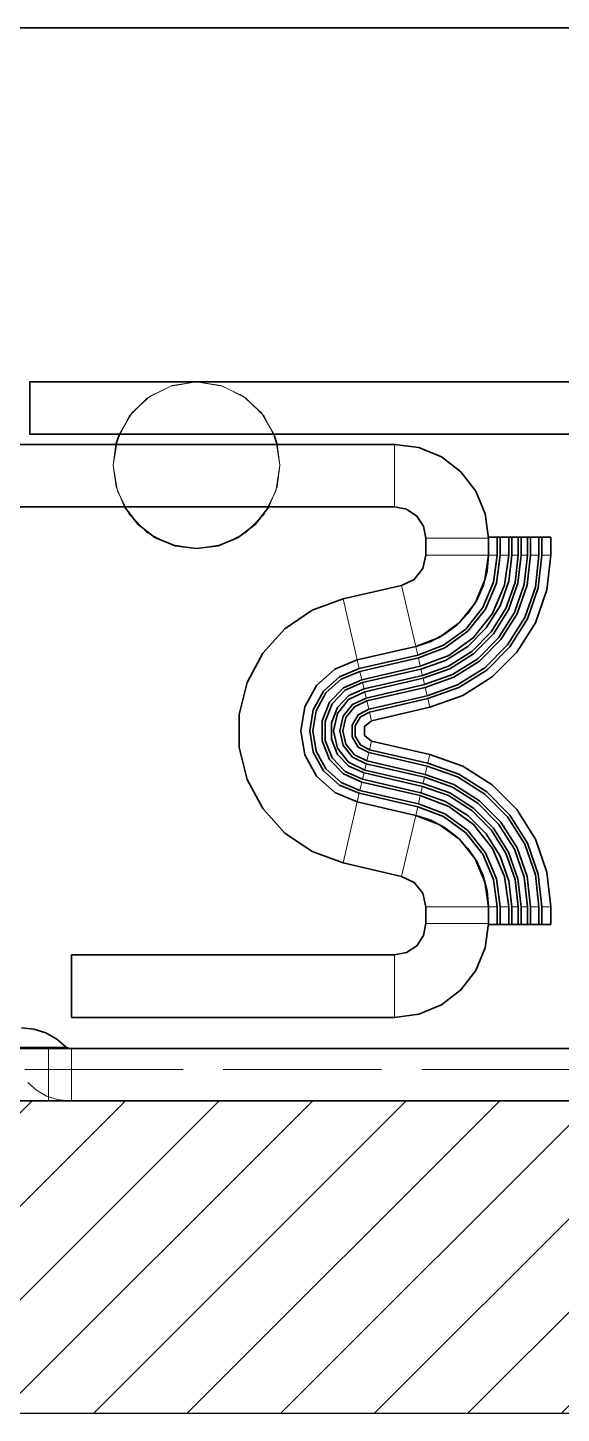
# Model space of a CAD drawing. Extents: x -442948 to -439736, y 420528 to 424220.
# Drawn here: x -441662.3 to -441636.7, y 423918.6 to 423985.1 of the extents above; entities that cross this region are included whole.
import ezdxf

# ---------------------------------------------------------------- set-up
doc = ezdxf.new("R2010")
doc.units = 0
doc.linetypes.add('DASHED2', pattern=[9.525, 6.35, -3.175])
for name, color, linetype, lineweight in [('GIZLI', 8, 'DASHED2', 18), ('GORUNEN', 7, 'Continuous', 35), ('TEGET', 8, 'Continuous', 18)]:
    doc.layers.add(name, color=color, linetype=linetype, lineweight=lineweight)

msp = doc.modelspace()

# ---------------------------------------------------------------- hatches: boundary and pattern name
at = {"true_color": 0xf8f6b0}
h = msp.add_hatch(dxfattribs=at)
h.set_pattern_fill('ANSI31', color=51)
h.set_pattern_definition([(45, (-44.038, 3415.665), (-2.24506403, 2.24506403), [])])
h.paths.add_polyline_path([(-441900.211, 423933.616), (-441900.211, 423918.616), (-441480.201, 423918.616), (-441480.201, 423933.616)])

# ---------------------------------------------------------------- linework, layer by layer
at = {"color": 51, "true_color": 0xf8f6b0}
for p, q in [((-441480.201, 423933.616), (-441900.211, 423933.616)), ((-441900.211, 423918.616), (-441480.201, 423918.616))]:
    msp.add_line(p, q, dxfattribs=at)
at = {"layer": 'GIZLI', "color": 6}
for points in [[(-441765.196, 423985.116), (-441615.215, 423985.116)], [(-441644.706, 423965.116), (-441686.806, 423965.116)], [(-441658.079, 423965.116), (-441658.206, 423964.116)], [(-441650.206, 423964.116), (-441650.333, 423965.116)], [(-441640.206, 423960.616), (-441640.359, 423961.781), (-441640.809, 423962.866), (-441641.524, 423963.798), (-441642.456, 423964.513), (-441643.541, 423964.963), (-441644.706, 423965.116)], [(-441644.706, 423962.116), (-441644.706, 423965.116)], [(-441658.206, 423964.116), (-441658.01, 423962.88), (-441657.442, 423961.765), (-441656.557, 423960.88), (-441655.442, 423960.312), (-441654.206, 423960.116), (-441652.97, 423960.312), (-441651.855, 423960.88), (-441650.97, 423961.765), (-441650.401, 423962.88), (-441650.206, 423964.116)], [(-441658.206, 423964.116), (-441658.069, 423963.081), (-441657.67, 423962.116)], [(-441650.742, 423962.116), (-441650.342, 423963.081), (-441650.206, 423964.116)], [(-441644.706, 423962.116), (-441686.806, 423962.116)], [(-441643.206, 423960.616), (-441643.32, 423961.19), (-441643.645, 423961.677), (-441644.132, 423962.002), (-441644.706, 423962.116)], [(-441643.206, 423960.616), (-441643.206, 423959.809)], [(-441640.206, 423960.616), (-441643.206, 423960.616)], [(-441640.206, 423960.659), (-441640.206, 423959.809)], [(-441640.206, 423960.659), (-441637.206, 423960.659)], [(-441640.206, 423960.616), (-441640.206, 423959.809)], [(-441639.777, 423960.659), (-441639.777, 423959.809)], [(-441639.227, 423960.659), (-441639.227, 423959.809)], [(-441638.776, 423960.659), (-441638.776, 423959.809)], [(-441638.326, 423960.659), (-441638.326, 423959.809)], [(-441637.776, 423960.659), (-441637.776, 423959.809)], [(-441644.368, 423958.347), (-441643.768, 423958.638), (-441643.354, 423959.159), (-441643.206, 423959.809)], [(-441643.692, 423955.424), (-441642.564, 423955.851), (-441641.59, 423956.562), (-441640.84, 423957.505), (-441640.367, 423958.614), (-441640.206, 423959.809)], [(-441643.691, 423955.425), (-441642.564, 423955.851), (-441641.59, 423956.562), (-441640.84, 423957.505), (-441640.367, 423958.614), (-441640.206, 423959.809)], [(-441643.595, 423955.007), (-441642.36, 423955.474), (-441641.294, 423956.252), (-441640.472, 423957.286), (-441639.954, 423958.5), (-441639.777, 423959.809)], [(-441643.471, 423954.471), (-441642.098, 423954.99), (-441640.913, 423955.855), (-441639.999, 423957.004), (-441639.424, 423958.354), (-441639.227, 423959.809)], [(-441643.369, 423954.032), (-441642.12, 423954.473), (-441641, 423955.18), (-441640.065, 423956.119), (-441639.361, 423957.241), (-441638.924, 423958.492), (-441638.776, 423959.809)], [(-441643.268, 423953.593), (-441641.924, 423954.067), (-441640.718, 423954.828), (-441639.712, 423955.838), (-441638.955, 423957.046), (-441638.485, 423958.392), (-441638.326, 423959.809)], [(-441643.206, 423959.809), (-441640.206, 423959.809)], [(-441643.144, 423953.057), (-441641.684, 423953.572), (-441640.374, 423954.399), (-441639.281, 423955.496), (-441638.459, 423956.808), (-441637.949, 423958.27), (-441637.776, 423959.809)], [(-441647.171, 423957.699), (-441644.368, 423958.347)], [(-441643.692, 423955.425), (-441644.368, 423958.347)], [(-441647.171, 423957.699), (-441648.659, 423957.157), (-441649.971, 423956.271), (-441651.031, 423955.093), (-441651.774, 423953.695), (-441652.157, 423952.158), (-441652.157, 423950.574), (-441651.774, 423949.037), (-441651.031, 423947.639), (-441649.971, 423946.462), (-441648.659, 423945.576), (-441647.171, 423945.033)], [(-441646.495, 423954.776), (-441647.171, 423957.699)], [(-441646.495, 423954.776), (-441643.692, 423955.425)], [(-441643.692, 423955.424), (-441646.495, 423954.776)], [(-441643.595, 423955.007), (-441646.398, 423954.359)], [(-441646.495, 423954.776), (-441647.574, 423954.326), (-441648.445, 423953.544), (-441649.01, 423952.52), (-441649.206, 423951.366), (-441649.01, 423950.213), (-441648.445, 423949.188), (-441647.574, 423948.407), (-441646.495, 423947.956)], [(-441646.495, 423954.776), (-441647.574, 423954.326), (-441648.445, 423953.544), (-441649.01, 423952.52), (-441649.206, 423951.366), (-441649.01, 423950.213), (-441648.445, 423949.188), (-441647.574, 423948.407), (-441646.495, 423947.956)], [(-441646.495, 423954.776), (-441647.574, 423954.326), (-441648.445, 423953.544), (-441649.01, 423952.52), (-441649.206, 423951.366), (-441649.01, 423950.213), (-441648.445, 423949.188), (-441647.574, 423948.407), (-441646.495, 423947.956)], [(-441646.398, 423954.359), (-441647.346, 423953.963), (-441648.11, 423953.278), (-441648.606, 423952.378), (-441648.777, 423951.366), (-441648.606, 423950.354), (-441648.11, 423949.455), (-441647.346, 423948.769), (-441646.398, 423948.374)], [(-441643.471, 423954.471), (-441646.274, 423953.823)], [(-441646.274, 423953.823), (-441647.153, 423953.431), (-441647.821, 423952.739), (-441648.181, 423951.847), (-441648.181, 423950.885), (-441647.821, 423949.993), (-441647.153, 423949.301), (-441646.274, 423948.91)], [(-441643.369, 423954.032), (-441646.172, 423953.384)], [(-441643.268, 423953.593), (-441646.071, 423952.945)], [(-441646.172, 423953.384), (-441646.894, 423953.062), (-441647.443, 423952.494), (-441647.738, 423951.761), (-441647.738, 423950.971), (-441647.443, 423950.239), (-441646.894, 423949.67), (-441646.172, 423949.349)], [(-441646.071, 423952.945), (-441646.718, 423952.631), (-441647.166, 423952.068), (-441647.326, 423951.366), (-441647.166, 423950.665), (-441646.718, 423950.101), (-441646.071, 423949.788)], [(-441643.144, 423953.057), (-441645.947, 423952.409)], [(-441645.947, 423952.409), (-441646.446, 423952.138), (-441646.737, 423951.65), (-441646.737, 423951.082), (-441646.446, 423950.594), (-441645.947, 423950.324)], [(-441645.947, 423950.324), (-441643.144, 423949.675)], [(-441646.071, 423949.788), (-441643.268, 423949.139)], [(-441637.776, 423942.924), (-441637.949, 423944.462), (-441638.459, 423945.924), (-441639.281, 423947.236), (-441640.374, 423948.333), (-441641.684, 423949.16), (-441643.144, 423949.675)], [(-441646.274, 423948.91), (-441643.471, 423948.261)], [(-441646.172, 423949.349), (-441643.369, 423948.7)], [(-441638.326, 423942.924), (-441638.485, 423944.34), (-441638.955, 423945.686), (-441639.712, 423946.894), (-441640.718, 423947.904), (-441641.924, 423948.665), (-441643.268, 423949.139)], [(-441646.398, 423948.374), (-441643.595, 423947.725)], [(-441639.227, 423942.924), (-441639.424, 423944.378), (-441639.999, 423945.728), (-441640.913, 423946.877), (-441642.098, 423947.742), (-441643.471, 423948.261)], [(-441638.776, 423942.924), (-441638.924, 423944.24), (-441639.361, 423945.491), (-441640.065, 423946.614), (-441641, 423947.552), (-441642.12, 423948.259), (-441643.369, 423948.7)], [(-441646.495, 423947.956), (-441647.171, 423945.033)], [(-441643.692, 423947.308), (-441646.495, 423947.956)], [(-441646.495, 423947.956), (-441646.495, 423947.956)], [(-441646.495, 423947.956), (-441643.692, 423947.308)], [(-441639.777, 423942.924), (-441639.954, 423944.232), (-441640.472, 423945.446), (-441641.294, 423946.48), (-441642.36, 423947.258), (-441643.595, 423947.725)], [(-441644.368, 423944.385), (-441643.692, 423947.308)], [(-441640.206, 423942.924), (-441640.367, 423944.118), (-441640.84, 423945.227), (-441641.59, 423946.171), (-441642.564, 423946.881), (-441643.692, 423947.308)], [(-441640.206, 423942.924), (-441640.367, 423944.118), (-441640.84, 423945.227), (-441641.59, 423946.171), (-441642.564, 423946.881), (-441643.692, 423947.308)], [(-441644.368, 423944.385), (-441647.171, 423945.033)], [(-441643.206, 423942.924), (-441643.354, 423943.573), (-441643.768, 423944.094), (-441644.368, 423944.385)], [(-441643.206, 423942.924), (-441643.206, 423942.116)], [(-441640.206, 423942.924), (-441643.206, 423942.924)], [(-441640.206, 423942.924), (-441640.206, 423942.116)], [(-441640.206, 423942.924), (-441640.206, 423942.116)], [(-441640.206, 423942.924), (-441640.206, 423942.074)], [(-441639.777, 423942.924), (-441639.777, 423942.074)], [(-441639.227, 423942.924), (-441639.227, 423942.074)], [(-441638.776, 423942.924), (-441638.776, 423942.074)], [(-441638.326, 423942.924), (-441638.326, 423942.074)], [(-441637.776, 423942.924), (-441637.776, 423942.074)], [(-441644.706, 423940.616), (-441644.132, 423940.73), (-441643.645, 423941.055), (-441643.32, 423941.542), (-441643.206, 423942.116)], [(-441644.706, 423937.616), (-441643.541, 423937.769), (-441642.456, 423938.219), (-441641.524, 423938.934), (-441640.809, 423939.866), (-441640.359, 423940.951), (-441640.206, 423942.116)], [(-441643.206, 423942.116), (-441640.206, 423942.116)], [(-441640.206, 423942.074), (-441637.206, 423942.074)], [(-441660.206, 423937.616), (-441660.206, 423940.616)], [(-441644.706, 423940.616), (-441660.206, 423940.616)], [(-441644.706, 423940.616), (-441644.706, 423937.616)], [(-441660.206, 423937.616), (-441644.706, 423937.616)], [(-441597.706, 423935.116), (-441782.706, 423935.116)]]:
    msp.add_lwpolyline(points, dxfattribs=at)
at = {"layer": 'GIZLI'}
for points in [[(-441662.206, 423965.616), (-441662.206, 423968.116)], [(-441650.206, 423964.116), (-441650.401, 423965.352), (-441650.97, 423966.467), (-441651.855, 423967.352), (-441652.97, 423967.92), (-441654.206, 423968.116), (-441655.442, 423967.92), (-441656.557, 423967.352), (-441657.442, 423966.467), (-441658.01, 423965.352), (-441658.206, 423964.116)], [(-441650.498, 423965.616), (-441651.098, 423966.634), (-441651.97, 423967.433), (-441653.037, 423967.941), (-441654.206, 423968.116), (-441655.375, 423967.941), (-441656.442, 423967.433), (-441657.313, 423966.634), (-441657.914, 423965.616)], [(-441660.472, 423936.181), (-441660.529, 423936.181), (-441660.695, 423936.181), (-441661.334, 423936.181), (-441662.312, 423936.181), (-441663.512, 423936.181)], [(-441660.472, 423936.181), (-441660.459, 423936.167), (-441660.406, 423936.133), (-441660.325, 423936.116)], [(-441720.206, 423936.116), (-441719.454, 423936.116), (-441717.235, 423936.116), (-441713.661, 423936.116), (-441708.91, 423936.116), (-441703.222, 423936.116), (-441696.881, 423936.116), (-441690.206, 423936.116), (-441683.53, 423936.116), (-441677.189, 423936.116), (-441671.501, 423936.116), (-441666.751, 423936.116), (-441663.177, 423936.116), (-441660.958, 423936.116), (-441660.206, 423936.116)], [(-441685.306, 423936.116), (-441680.43, 423936.116), (-441675.744, 423936.116), (-441673.528, 423936.116), (-441671.426, 423936.116), (-441669.458, 423936.116), (-441667.642, 423936.116), (-441665.996, 423936.116), (-441664.536, 423936.116), (-441663.276, 423936.116), (-441662.228, 423936.116), (-441661.402, 423936.116), (-441660.806, 423936.116), (-441660.446, 423936.116), (-441660.325, 423936.116)], [(-441661.306, 423936.116), (-441670.206, 423936.116)], [(-441660.325, 423936.116), (-441660.493, 423936.116), (-441660.982, 423936.116), (-441661.75, 423936.116), (-441662.729, 423936.116), (-441664.975, 423936.116), (-441666.048, 423936.116), (-441666.962, 423936.116)], [(-441660.206, 423936.116), (-441660.211, 423936.116), (-441660.228, 423936.116), (-441660.257, 423936.116), (-441660.296, 423936.116), (-441660.347, 423936.116), (-441660.409, 423936.116), (-441660.482, 423936.116), (-441660.566, 423936.116), (-441660.662, 423936.116), (-441660.769, 423936.116), (-441660.887, 423936.116), (-441661.015, 423936.116), (-441661.155, 423936.116), (-441661.306, 423936.116)], [(-441661.306, 423933.616), (-441661.306, 423936.116)], [(-441660.206, 423936.116), (-441660.206, 423933.616)], [(-441748.174, 423935.116), (-441632.237, 423935.116)], [(-441660.325, 423933.616), (-441660.879, 423933.674), (-441661.41, 423933.843), (-441661.894, 423934.118), (-441662.311, 423934.487)], [(-441660.325, 423933.616), (-441660.879, 423933.674), (-441661.41, 423933.843), (-441661.894, 423934.118), (-441662.311, 423934.487)], [(-441720.206, 423933.616), (-441719.454, 423933.616), (-441717.235, 423933.616), (-441713.661, 423933.616), (-441708.91, 423933.616), (-441703.222, 423933.616), (-441696.881, 423933.616), (-441690.206, 423933.616), (-441683.53, 423933.616), (-441677.189, 423933.616), (-441671.501, 423933.616), (-441666.751, 423933.616), (-441663.177, 423933.616), (-441660.958, 423933.616), (-441660.206, 423933.616)], [(-441685.306, 423933.616), (-441680.43, 423933.616), (-441675.744, 423933.616), (-441673.528, 423933.616), (-441671.426, 423933.616), (-441669.458, 423933.616), (-441667.642, 423933.616), (-441665.996, 423933.616), (-441664.536, 423933.616), (-441663.276, 423933.616), (-441662.228, 423933.616), (-441661.402, 423933.616), (-441660.806, 423933.616), (-441660.446, 423933.616), (-441660.325, 423933.616)], [(-441661.306, 423933.616), (-441670.206, 423933.616)], [(-441660.325, 423933.616), (-441660.493, 423933.616), (-441660.982, 423933.616), (-441661.75, 423933.616), (-441662.729, 423933.616), (-441664.975, 423933.616), (-441666.048, 423933.616), (-441666.962, 423933.616)], [(-441660.206, 423933.616), (-441660.211, 423933.616), (-441660.228, 423933.616), (-441660.257, 423933.616), (-441660.296, 423933.616), (-441660.347, 423933.616), (-441660.409, 423933.616), (-441660.482, 423933.616), (-441660.566, 423933.616), (-441660.662, 423933.616), (-441660.769, 423933.616), (-441660.887, 423933.616), (-441661.015, 423933.616), (-441661.155, 423933.616), (-441661.306, 423933.616)]]:
    msp.add_lwpolyline(points, dxfattribs=at)
at = {"layer": 'GIZLI', "color": 3}
for points in [[(-441636.206, 423968.116), (-441662.206, 423968.116)], [(-441636.206, 423965.616), (-441662.206, 423965.616)], [(-441744.206, 423936.116), (-441636.206, 423936.116)], [(-441744.206, 423933.616), (-441636.206, 423933.616)]]:
    msp.add_lwpolyline(points, dxfattribs=at)
at = {"layer": 'GORUNEN', "color": 6}
for points in [[(-441765.196, 423985.116), (-441615.215, 423985.116)], [(-441644.706, 423965.116), (-441686.806, 423965.116)], [(-441640.206, 423960.616), (-441640.359, 423961.781), (-441640.809, 423962.866), (-441641.524, 423963.798), (-441642.456, 423964.513), (-441643.541, 423964.963), (-441644.706, 423965.116)], [(-441644.706, 423962.116), (-441686.806, 423962.116)], [(-441657.67, 423962.116), (-441657.034, 423961.288), (-441656.206, 423960.652), (-441655.241, 423960.252), (-441654.206, 423960.116), (-441653.17, 423960.252), (-441652.206, 423960.652), (-441651.377, 423961.288), (-441650.742, 423962.116)], [(-441643.206, 423960.616), (-441643.32, 423961.19), (-441643.645, 423961.677), (-441644.132, 423962.002), (-441644.706, 423962.116)], [(-441643.206, 423960.616), (-441643.206, 423959.809)], [(-441640.206, 423960.659), (-441640.206, 423959.809)], [(-441640.206, 423960.659), (-441639.777, 423960.659)], [(-441640.206, 423960.616), (-441640.206, 423959.809)], [(-441639.777, 423960.659), (-441639.777, 423959.809)], [(-441639.777, 423960.659), (-441639.636, 423960.659)], [(-441639.636, 423960.659), (-441639.227, 423960.659)], [(-441639.636, 423960.659), (-441639.636, 423959.809)], [(-441639.227, 423960.659), (-441639.227, 423959.809)], [(-441639.227, 423960.659), (-441639.086, 423960.659)], [(-441639.086, 423960.659), (-441638.776, 423960.659)], [(-441639.086, 423960.659), (-441639.086, 423959.809)], [(-441638.776, 423960.659), (-441638.776, 423959.809)], [(-441638.776, 423960.659), (-441638.635, 423960.659)], [(-441638.635, 423960.659), (-441638.326, 423960.659)], [(-441638.635, 423960.659), (-441638.635, 423959.809)], [(-441638.326, 423960.659), (-441638.326, 423959.809)], [(-441638.326, 423960.659), (-441638.184, 423960.659)], [(-441638.184, 423960.659), (-441637.776, 423960.659)], [(-441638.184, 423960.659), (-441638.184, 423959.809)], [(-441637.776, 423960.659), (-441637.776, 423959.809)], [(-441637.776, 423960.659), (-441637.634, 423960.659)], [(-441637.634, 423960.659), (-441637.206, 423960.659)], [(-441637.634, 423960.659), (-441637.634, 423959.809)], [(-441637.206, 423960.659), (-441637.206, 423959.809)], [(-441644.368, 423958.347), (-441643.768, 423958.638), (-441643.354, 423959.159), (-441643.206, 423959.809)], [(-441643.692, 423955.424), (-441642.564, 423955.851), (-441641.59, 423956.562), (-441640.84, 423957.505), (-441640.367, 423958.614), (-441640.206, 423959.809)], [(-441640.206, 423959.809), (-441640.269, 423959.057), (-441640.457, 423958.326), (-441640.765, 423957.636), (-441641.183, 423957.008), (-441641.701, 423956.459), (-441642.303, 423956.004), (-441642.973, 423955.656), (-441643.691, 423955.425)], [(-441643.595, 423955.007), (-441642.36, 423955.474), (-441641.294, 423956.252), (-441640.472, 423957.286), (-441639.954, 423958.5), (-441639.777, 423959.809)], [(-441639.636, 423959.809), (-441639.818, 423958.463), (-441640.35, 423957.213), (-441641.196, 423956.15), (-441642.293, 423955.35), (-441643.563, 423954.869)], [(-441643.471, 423954.471), (-441642.098, 423954.99), (-441640.913, 423955.855), (-441639.999, 423957.004), (-441639.424, 423958.354), (-441639.227, 423959.809)], [(-441639.086, 423959.809), (-441639.226, 423958.561), (-441639.64, 423957.375), (-441640.307, 423956.311), (-441641.193, 423955.422), (-441642.255, 423954.751), (-441643.439, 423954.333)], [(-441643.369, 423954.032), (-441642.12, 423954.473), (-441641, 423955.18), (-441640.065, 423956.119), (-441639.361, 423957.241), (-441638.924, 423958.492), (-441638.776, 423959.809)], [(-441638.635, 423959.809), (-441638.787, 423958.461), (-441639.234, 423957.18), (-441639.954, 423956.031), (-441640.911, 423955.07), (-441642.058, 423954.346), (-441643.338, 423953.894)], [(-441643.268, 423953.593), (-441641.924, 423954.067), (-441640.718, 423954.828), (-441639.712, 423955.838), (-441638.955, 423957.046), (-441638.485, 423958.392), (-441638.326, 423959.809)], [(-441638.184, 423959.809), (-441638.347, 423958.361), (-441638.827, 423956.985), (-441639.601, 423955.75), (-441640.63, 423954.718), (-441641.862, 423953.94), (-441643.236, 423953.455)], [(-441643.144, 423953.057), (-441641.684, 423953.572), (-441640.374, 423954.399), (-441639.281, 423955.496), (-441638.459, 423956.808), (-441637.949, 423958.27), (-441637.776, 423959.809)], [(-441637.634, 423959.809), (-441637.811, 423958.239), (-441638.332, 423956.747), (-441639.171, 423955.408), (-441640.286, 423954.289), (-441641.622, 423953.445), (-441643.112, 423952.919)], [(-441637.206, 423959.809), (-441637.393, 423958.143), (-441637.945, 423956.561), (-441638.835, 423955.141), (-441640.018, 423953.954), (-441641.435, 423953.059), (-441643.015, 423952.502)], [(-441647.171, 423957.699), (-441644.368, 423958.347)], [(-441647.171, 423957.699), (-441648.659, 423957.157), (-441649.971, 423956.271), (-441651.031, 423955.093), (-441651.774, 423953.695), (-441652.157, 423952.158), (-441652.157, 423950.574), (-441651.774, 423949.037), (-441651.031, 423947.639), (-441649.971, 423946.462), (-441648.659, 423945.576), (-441647.171, 423945.033)], [(-441643.691, 423955.425), (-441646.495, 423954.776)], [(-441643.692, 423955.424), (-441646.495, 423954.776)], [(-441643.595, 423955.007), (-441646.398, 423954.359)], [(-441643.563, 423954.869), (-441646.366, 423954.221)], [(-441646.495, 423954.776), (-441647.574, 423954.325), (-441648.445, 423953.544), (-441649.01, 423952.52), (-441649.206, 423951.366), (-441649.01, 423950.213), (-441648.445, 423949.188), (-441647.574, 423948.407), (-441646.495, 423947.956)], [(-441646.398, 423954.359), (-441647.346, 423953.963), (-441648.11, 423953.278), (-441648.606, 423952.378), (-441648.777, 423951.366), (-441648.606, 423950.354), (-441648.11, 423949.455), (-441647.346, 423948.769), (-441646.398, 423948.374)], [(-441646.366, 423954.221), (-441647.27, 423953.844), (-441647.999, 423953.19), (-441648.472, 423952.332), (-441648.636, 423951.366), (-441648.472, 423950.4), (-441647.999, 423949.543), (-441647.27, 423948.889), (-441646.366, 423948.511)], [(-441643.471, 423954.471), (-441646.274, 423953.823)], [(-441643.439, 423954.333), (-441646.242, 423953.685)], [(-441646.274, 423953.823), (-441647.153, 423953.431), (-441647.821, 423952.739), (-441648.181, 423951.847), (-441648.181, 423950.885), (-441647.821, 423949.993), (-441647.153, 423949.301), (-441646.274, 423948.91)], [(-441646.242, 423953.685), (-441647.071, 423953.315), (-441647.702, 423952.662), (-441648.042, 423951.82), (-441648.042, 423950.912), (-441647.702, 423950.07), (-441647.071, 423949.417), (-441646.242, 423949.047)], [(-441643.369, 423954.032), (-441646.172, 423953.384)], [(-441643.338, 423953.894), (-441646.141, 423953.246)], [(-441643.268, 423953.593), (-441646.071, 423952.945)], [(-441646.172, 423953.384), (-441646.894, 423953.062), (-441647.443, 423952.494), (-441647.738, 423951.761), (-441647.738, 423950.971), (-441647.443, 423950.239), (-441646.894, 423949.67), (-441646.172, 423949.349)], [(-441646.141, 423953.246), (-441646.912, 423952.872), (-441647.445, 423952.202), (-441647.635, 423951.366), (-441647.445, 423950.531), (-441646.912, 423949.86), (-441646.141, 423949.486)], [(-441646.071, 423952.945), (-441646.718, 423952.631), (-441647.166, 423952.068), (-441647.326, 423951.366), (-441647.166, 423950.665), (-441646.718, 423950.101), (-441646.071, 423949.788)], [(-441646.039, 423952.807), (-441646.63, 423952.52), (-441647.039, 423952.006), (-441647.184, 423951.366), (-441647.039, 423950.726), (-441646.63, 423950.212), (-441646.039, 423949.926)], [(-441643.236, 423953.455), (-441646.039, 423952.807)], [(-441643.144, 423953.057), (-441645.947, 423952.409)], [(-441643.112, 423952.919), (-441645.915, 423952.271)], [(-441645.947, 423952.409), (-441646.446, 423952.138), (-441646.737, 423951.65), (-441646.737, 423951.082), (-441646.446, 423950.594), (-441645.947, 423950.324)], [(-441645.915, 423952.271), (-441646.349, 423952.036), (-441646.601, 423951.613), (-441646.601, 423951.12), (-441646.349, 423950.696), (-441645.915, 423950.462)], [(-441643.015, 423952.502), (-441645.818, 423951.853)], [(-441645.818, 423951.853), (-441646.156, 423951.583), (-441646.156, 423951.15), (-441645.818, 423950.879)], [(-441645.818, 423950.879), (-441643.015, 423950.231)], [(-441645.947, 423950.324), (-441643.144, 423949.675)], [(-441645.915, 423950.462), (-441643.112, 423949.813)], [(-441643.015, 423950.231), (-441641.435, 423949.673), (-441640.018, 423948.778), (-441638.835, 423947.591), (-441637.945, 423946.171), (-441637.393, 423944.589), (-441637.206, 423942.924)], [(-441646.141, 423949.486), (-441643.338, 423948.838)], [(-441646.071, 423949.788), (-441643.268, 423949.139)], [(-441646.039, 423949.926), (-441643.236, 423949.277)], [(-441637.776, 423942.924), (-441637.949, 423944.462), (-441638.459, 423945.924), (-441639.281, 423947.236), (-441640.374, 423948.333), (-441641.684, 423949.16), (-441643.144, 423949.675)], [(-441643.112, 423949.813), (-441641.622, 423949.287), (-441640.286, 423948.444), (-441639.171, 423947.324), (-441638.332, 423945.986), (-441637.811, 423944.494), (-441637.634, 423942.924)], [(-441646.274, 423948.91), (-441643.471, 423948.261)], [(-441646.242, 423949.047), (-441643.439, 423948.399)], [(-441646.172, 423949.349), (-441643.369, 423948.7)], [(-441643.338, 423948.838), (-441642.058, 423948.387), (-441640.911, 423947.662), (-441639.954, 423946.702), (-441639.234, 423945.552), (-441638.787, 423944.272), (-441638.635, 423942.924)], [(-441638.326, 423942.924), (-441638.485, 423944.34), (-441638.955, 423945.686), (-441639.712, 423946.894), (-441640.718, 423947.904), (-441641.924, 423948.665), (-441643.268, 423949.139)], [(-441643.236, 423949.277), (-441641.862, 423948.792), (-441640.63, 423948.014), (-441639.601, 423946.982), (-441638.827, 423945.747), (-441638.347, 423944.372), (-441638.184, 423942.924)], [(-441646.398, 423948.374), (-441643.595, 423947.725)], [(-441646.366, 423948.511), (-441643.563, 423947.863)], [(-441639.227, 423942.924), (-441639.424, 423944.378), (-441639.999, 423945.728), (-441640.913, 423946.877), (-441642.098, 423947.742), (-441643.471, 423948.261)], [(-441643.439, 423948.399), (-441642.255, 423947.981), (-441641.193, 423947.311), (-441640.307, 423946.421), (-441639.64, 423945.357), (-441639.226, 423944.171), (-441639.086, 423942.924)], [(-441638.776, 423942.924), (-441638.924, 423944.24), (-441639.361, 423945.491), (-441640.065, 423946.614), (-441641, 423947.552), (-441642.12, 423948.259), (-441643.369, 423948.7)], [(-441646.495, 423947.956), (-441643.692, 423947.308)], [(-441646.495, 423947.956), (-441646.495, 423947.956)], [(-441646.495, 423947.956), (-441643.692, 423947.308)], [(-441639.777, 423942.924), (-441639.954, 423944.232), (-441640.472, 423945.446), (-441641.294, 423946.48), (-441642.36, 423947.258), (-441643.595, 423947.725)], [(-441643.563, 423947.863), (-441642.293, 423947.382), (-441641.196, 423946.582), (-441640.35, 423945.519), (-441639.818, 423944.269), (-441639.636, 423942.924)], [(-441640.206, 423942.924), (-441640.269, 423943.676), (-441640.457, 423944.407), (-441640.765, 423945.096), (-441641.183, 423945.724), (-441641.701, 423946.273), (-441642.303, 423946.729), (-441642.973, 423947.077), (-441643.692, 423947.308)], [(-441640.206, 423942.924), (-441640.367, 423944.118), (-441640.84, 423945.227), (-441641.59, 423946.171), (-441642.564, 423946.881), (-441643.692, 423947.308)], [(-441644.368, 423944.385), (-441647.171, 423945.033)], [(-441643.206, 423942.924), (-441643.354, 423943.573), (-441643.768, 423944.094), (-441644.368, 423944.385)], [(-441643.206, 423942.924), (-441643.206, 423942.116)], [(-441640.206, 423942.924), (-441640.206, 423942.116)], [(-441639.777, 423942.924), (-441639.777, 423942.074)], [(-441639.636, 423942.924), (-441639.636, 423942.074)], [(-441639.227, 423942.924), (-441639.227, 423942.074)], [(-441639.086, 423942.924), (-441639.086, 423942.074)], [(-441638.776, 423942.924), (-441638.776, 423942.074)], [(-441638.635, 423942.924), (-441638.635, 423942.074)], [(-441638.326, 423942.924), (-441638.326, 423942.074)], [(-441638.184, 423942.924), (-441638.184, 423942.074)], [(-441637.776, 423942.924), (-441637.776, 423942.074)], [(-441637.634, 423942.924), (-441637.634, 423942.074)], [(-441637.206, 423942.924), (-441637.206, 423942.074)], [(-441644.706, 423940.616), (-441644.132, 423940.73), (-441643.645, 423941.055), (-441643.32, 423941.542), (-441643.206, 423942.116)], [(-441644.706, 423937.616), (-441643.541, 423937.769), (-441642.456, 423938.219), (-441641.524, 423938.934), (-441640.809, 423939.866), (-441640.359, 423940.951), (-441640.206, 423942.116)], [(-441640.206, 423942.116), (-441640.206, 423942.074)], [(-441640.206, 423942.074), (-441639.777, 423942.074)], [(-441639.777, 423942.074), (-441639.636, 423942.074)], [(-441639.636, 423942.074), (-441639.227, 423942.074)], [(-441639.227, 423942.074), (-441639.086, 423942.074)], [(-441639.086, 423942.074), (-441638.776, 423942.074)], [(-441638.776, 423942.074), (-441638.635, 423942.074)], [(-441638.635, 423942.074), (-441638.326, 423942.074)], [(-441638.326, 423942.074), (-441638.184, 423942.074)], [(-441638.184, 423942.074), (-441637.776, 423942.074)], [(-441637.776, 423942.074), (-441637.634, 423942.074)], [(-441637.634, 423942.074), (-441637.206, 423942.074)], [(-441660.206, 423937.616), (-441660.206, 423940.616)], [(-441644.706, 423940.616), (-441660.206, 423940.616)], [(-441644.706, 423937.616), (-441660.206, 423937.616)]]:
    msp.add_lwpolyline(points, dxfattribs=at)
at = {"layer": 'GORUNEN'}
for points in [[(-441662.206, 423968.116), (-441662.206, 423965.616)], [(-441657.914, 423965.616), (-441658.079, 423965.116)], [(-441650.333, 423965.116), (-441650.498, 423965.616)], [(-441660.472, 423936.181), (-441660.921, 423936.577), (-441661.441, 423936.872), (-441662.011, 423937.054), (-441662.606, 423937.116)], [(-441660.472, 423936.181), (-441660.921, 423936.577), (-441661.441, 423936.872), (-441662.011, 423937.054), (-441662.606, 423937.116)], [(-441660.325, 423936.116), (-441660.472, 423936.181)], [(-441660.325, 423936.116), (-441660.472, 423936.181)]]:
    msp.add_lwpolyline(points, dxfattribs=at)
at = {"layer": 'GORUNEN', "color": 3}
for points in [[(-441636.206, 423968.116), (-441662.206, 423968.116)], [(-441636.206, 423965.616), (-441662.206, 423965.616)], [(-441744.206, 423936.116), (-441636.206, 423936.116)], [(-441744.206, 423933.616), (-441636.206, 423933.616)]]:
    msp.add_lwpolyline(points, dxfattribs=at)
at = {"layer": 'TEGET', "color": 6}
for points in [[(-441644.706, 423962.116), (-441644.706, 423965.116)], [(-441640.206, 423960.616), (-441643.206, 423960.616)], [(-441643.206, 423959.809), (-441640.206, 423959.809)], [(-441640.206, 423959.809), (-441639.777, 423959.809)], [(-441639.636, 423959.809), (-441639.227, 423959.809)], [(-441639.086, 423959.809), (-441638.776, 423959.809)], [(-441638.635, 423959.809), (-441638.326, 423959.809)], [(-441638.184, 423959.809), (-441637.776, 423959.809)], [(-441637.634, 423959.809), (-441637.206, 423959.809)], [(-441643.692, 423955.425), (-441644.368, 423958.347)], [(-441646.495, 423954.776), (-441647.171, 423957.699)], [(-441643.692, 423955.424), (-441643.595, 423955.007)], [(-441643.563, 423954.869), (-441643.471, 423954.471)], [(-441646.495, 423954.776), (-441646.398, 423954.359)], [(-441646.366, 423954.221), (-441646.274, 423953.823)], [(-441643.439, 423954.333), (-441643.369, 423954.032)], [(-441646.242, 423953.685), (-441646.172, 423953.384)], [(-441643.338, 423953.894), (-441643.268, 423953.593)], [(-441646.141, 423953.246), (-441646.071, 423952.945)], [(-441646.039, 423952.807), (-441645.947, 423952.409)], [(-441643.236, 423953.455), (-441643.144, 423953.057)], [(-441643.112, 423952.919), (-441643.015, 423952.502)], [(-441645.915, 423952.271), (-441645.818, 423951.853)], [(-441645.818, 423950.879), (-441645.915, 423950.462)], [(-441645.947, 423950.324), (-441646.039, 423949.926)], [(-441643.112, 423949.813), (-441643.015, 423950.231)], [(-441646.071, 423949.788), (-441646.141, 423949.486)], [(-441643.236, 423949.277), (-441643.144, 423949.675)], [(-441646.274, 423948.91), (-441646.366, 423948.511)], [(-441646.172, 423949.349), (-441646.242, 423949.047)], [(-441643.338, 423948.838), (-441643.268, 423949.139)], [(-441646.398, 423948.374), (-441646.495, 423947.956)], [(-441643.563, 423947.863), (-441643.471, 423948.261)], [(-441643.439, 423948.399), (-441643.369, 423948.7)], [(-441646.495, 423947.956), (-441647.171, 423945.033)], [(-441643.692, 423947.308), (-441643.595, 423947.725)], [(-441644.368, 423944.385), (-441643.692, 423947.308)], [(-441640.206, 423942.924), (-441643.206, 423942.924)], [(-441640.206, 423942.924), (-441639.777, 423942.924)], [(-441639.636, 423942.924), (-441639.227, 423942.924)], [(-441639.086, 423942.924), (-441638.776, 423942.924)], [(-441638.635, 423942.924), (-441638.326, 423942.924)], [(-441638.184, 423942.924), (-441637.776, 423942.924)], [(-441637.634, 423942.924), (-441637.206, 423942.924)], [(-441643.206, 423942.116), (-441640.206, 423942.116)], [(-441644.706, 423940.616), (-441644.706, 423937.616)]]:
    msp.add_lwpolyline(points, dxfattribs=at)
at = {"layer": 'TEGET'}
msp.add_lwpolyline([(-441685.306, 423936.181), (-441660.472, 423936.181)], dxfattribs=at)

doc.saveas('drawing.dxf')
